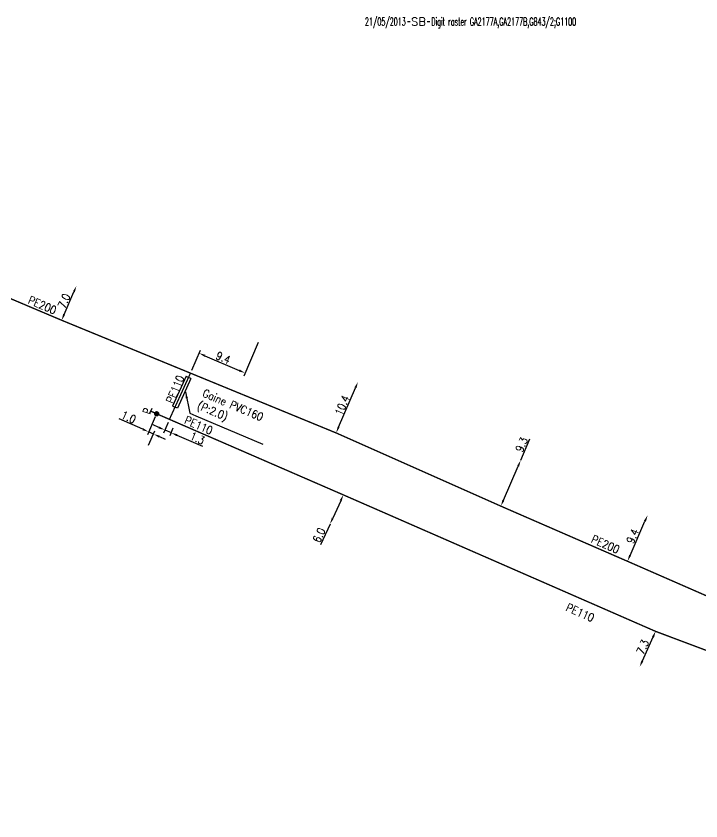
# Model space of a CAD drawing. Header units: millimetres. Extents: x 138998 to 140015, y 127998 to 129006.
# Drawn here: x 139449.7 to 139577.9, y 128614.2 to 128765 of the extents above; entities that cross this region are included whole.
import ezdxf
from ezdxf.enums import TextEntityAlignment as Align

# ---------------------------------------------------------------- set-up
doc = ezdxf.new("R2010")
doc.units = ezdxf.units.MM
doc.header["$PDMODE"] = 34
doc.linetypes.add('L_25_PE', pattern=[2000, 1000, 1000])
doc.layers.get('0').update_dxf_attribs({"linetype": 'CONTINUOUS'})
doc.layers.get('DEFPOINTS').update_dxf_attribs({"linetype": 'CONTINUOUS'})
for name, color, linetype in [('L_150', 1, 'CONTINUOUS'), ('L_300', 7, 'CONTINUOUS'), ('L_340', 7, 'CONTINUOUS'), ('L_400', 7, 'CONTINUOUS'), ('L_910', 7, 'CONTINUOUS')]:
    doc.layers.add(name, color=color, linetype=linetype)
doc.styles.add('G_ROMANS', font='ROMANS.SHX', dxfattribs={"width": 0.75})
doc.styles.get("Standard").update_dxf_attribs({"font": 'romans.shx', "width": 0.85})
doc.dimstyles.get("Standard").update_dxf_attribs({"dimtxt": 1.5, "dimasz": 1.2, "dimexe": 0.625, "dimexo": 0.625, "dimgap": 0.25, "dimtad": 1, "dimdec": 1, "dimzin": 0, "dimdsep": 46, "dimtxsty": 'Standard', "dimcen": -0.5, "dimadec": 0, "dimazin": 0, "dimtfac": 1, "dimtdec": 1, "dimtmove": 0, "dimatfit": 3, "dimfxl": 0, "dimtolj": 1, "dimtzin": 0, "dimarcsym": 0})

# ---------------------------------------------------------------- blocks, each defined once
blk = doc.blocks.new('*D160')
at = {"layer": 'DEFPOINTS', "color": 0, "linetype": 'Continuous', "transparency": 16777216}
for p in [(139460.96, 128714.4), (139460.96, 128714.4), (139458.19, 128707.97)]:
    blk.add_point(p, dxfattribs=at)
at = {"layer": 'L_150', "color": 0, "linetype": 'Continuous', "lineweight": -2, "transparency": 16777216}
blk.add_line((139458.66, 128709.07), (139460.48, 128713.3), dxfattribs=at)
at = {"layer": 'L_150', "color": 0, "linetype": 'Continuous', "transparency": 16777216}
for points in [[(139460.3, 128713.38), (139460.67, 128713.22), (139460.96, 128714.4)], [(139458.48, 128709.15), (139458.85, 128709), (139458.19, 128707.97)]]:
    blk.add_solid(points, dxfattribs=at)
at = {"layer": 'L_150', "color": 0, "linetype": 'Continuous', "transparency": 16777216, "insert": (139458.65, 128711.58), "char_height": 1.5, "attachment_point": 5, "rotation": 66.7289}
blk.add_mtext('\\A1;7.0', dxfattribs=at)
blk = doc.blocks.new('*D161')
at = {"layer": 'DEFPOINTS', "color": 0, "linetype": 'Continuous', "transparency": 16777216}
for p in [(139495.24, 128704.35), (139482.31, 128698.06), (139492.55, 128698.09)]:
    blk.add_point(p, dxfattribs=at)
at = {"layer": 'L_150', "color": 0, "linetype": 'Continuous', "lineweight": -2, "transparency": 16777216}
for p, q in [((139494.99, 128703.78), (139492.3, 128697.52)), ((139482.55, 128698.64), (139484.16, 128702.37)), ((139485.01, 128701.33), (139491.45, 128698.57))]:
    blk.add_line(p, q, dxfattribs=at)
at = {"layer": 'L_150', "color": 0, "linetype": 'Continuous', "transparency": 16777216}
for points in [[(139485.09, 128701.51), (139484.93, 128701.14), (139483.91, 128701.8)], [(139491.52, 128698.75), (139491.37, 128698.38), (139492.55, 128698.09)]]:
    blk.add_solid(points, dxfattribs=at)
at = {"layer": 'L_150', "color": 0, "linetype": 'Continuous', "transparency": 16777216, "insert": (139488.45, 128700.94), "char_height": 1.5, "attachment_point": 5, "rotation": 336.7771}
blk.add_mtext('\\A1;9.4', dxfattribs=at)
blk = doc.blocks.new('*D162')
at = {"layer": 'DEFPOINTS', "color": 0, "linetype": 'Continuous', "transparency": 16777216}
for p in [(139478.37, 128689.4), (139479.26, 128688.29), (139478.67, 128686.91)]:
    blk.add_point(p, dxfattribs=at)
at = {"layer": 'L_150', "color": 0, "linetype": 'Continuous', "lineweight": -2, "transparency": 16777216}
for p, q in [((139476.41, 128687.88), (139475.31, 128688.36)), ((139478.12, 128688.83), (139477.27, 128686.84)), ((139479.01, 128687.72), (139478.42, 128686.34)), ((139477.51, 128687.41), (139478.67, 128686.91)), ((139479.77, 128686.44), (139484.59, 128684.36))]:
    blk.add_line(p, q, dxfattribs=at)
at = {"layer": 'L_150', "color": 0, "linetype": 'Continuous', "transparency": 16777216}
for points in [[(139476.49, 128688.07), (139476.33, 128687.7), (139477.51, 128687.41)], [(139479.85, 128686.62), (139479.69, 128686.25), (139478.67, 128686.91)]]:
    blk.add_solid(points, dxfattribs=at)
at = {"layer": 'L_150', "color": 0, "linetype": 'Continuous', "transparency": 16777216, "insert": (139483.61, 128685.87), "char_height": 1.5, "attachment_point": 5, "rotation": 336.6982}
blk.add_mtext('\\A1;1.3', dxfattribs=at)
blk = doc.blocks.new('*D163')
at = {"layer": 'DEFPOINTS', "color": 0, "linetype": 'Continuous', "transparency": 16777216}
for p in [(139510.94, 128675.25), (139508.45, 128669.79), (139508.45, 128669.79)]:
    blk.add_point(p, dxfattribs=at)
at = {"layer": 'L_150', "color": 0, "linetype": 'Continuous', "lineweight": -2, "transparency": 16777216}
for p, q in [((139510.44, 128674.16), (139508.95, 128670.89)), ((139508.45, 128669.79), (139506.66, 128665.87))]:
    blk.add_line(p, q, dxfattribs=at)
at = {"layer": 'L_150', "color": 0, "linetype": 'Continuous', "transparency": 16777216}
for points in [[(139510.26, 128674.24), (139510.62, 128674.07), (139510.94, 128675.25)], [(139508.76, 128670.97), (139509.13, 128670.8), (139508.45, 128669.79)]]:
    blk.add_solid(points, dxfattribs=at)
at = {"layer": 'L_150', "color": 0, "linetype": 'Continuous', "transparency": 16777216, "insert": (139506.39, 128667.7), "char_height": 1.5, "attachment_point": 5, "rotation": 65.4446}
blk.add_mtext('\\A1;6.0', dxfattribs=at)
blk = doc.blocks.new('*D164')
at = {"layer": 'DEFPOINTS', "color": 0, "linetype": 'Continuous', "transparency": 16777216}
for p in [(139513.67, 128696.41), (139513.67, 128696.41), (139509.58, 128686.86)]:
    blk.add_point(p, dxfattribs=at)
at = {"layer": 'L_150', "color": 0, "linetype": 'Continuous', "lineweight": -2, "transparency": 16777216}
blk.add_line((139510.05, 128687.96), (139513.2, 128695.31), dxfattribs=at)
at = {"layer": 'L_150', "color": 0, "linetype": 'Continuous', "transparency": 16777216}
for points in [[(139513.02, 128695.39), (139513.39, 128695.23), (139513.67, 128696.41)], [(139509.87, 128688.04), (139510.23, 128687.88), (139509.58, 128686.86)]]:
    blk.add_solid(points, dxfattribs=at)
at = {"layer": 'L_150', "color": 0, "linetype": 'Continuous', "transparency": 16777216, "insert": (139510.71, 128692.03), "char_height": 1.5, "attachment_point": 5, "rotation": 66.797}
blk.add_mtext('\\A1;10.4', dxfattribs=at)
blk = doc.blocks.new('*D165')
at = {"layer": 'DEFPOINTS', "color": 0, "linetype": 'Continuous', "transparency": 16777216}
for p in [(139475.99, 128690.44), (139475.4, 128686.65), (139474.22, 128683.99)]:
    blk.add_point(p, dxfattribs=at)
at = {"layer": 'L_300', "color": 0, "linetype": 'Continuous', "lineweight": -2, "transparency": 16777216}
for p, q in [((139473.39, 128687.55), (139468.97, 128689.51)), ((139475.73, 128689.87), (139474.24, 128686.49)), ((139474.47, 128684.56), (139475.66, 128687.23)), ((139475.4, 128686.65), (139474.49, 128687.06)), ((139476.5, 128686.17), (139477.6, 128685.68))]:
    blk.add_line(p, q, dxfattribs=at)
at = {"layer": 'L_300', "color": 0, "linetype": 'Continuous', "transparency": 16777216}
for points in [[(139473.47, 128687.73), (139473.31, 128687.36), (139474.49, 128687.06)], [(139476.58, 128686.35), (139476.42, 128685.98), (139475.4, 128686.65)]]:
    blk.add_solid(points, dxfattribs=at)
at = {"layer": 'L_300', "color": 0, "linetype": 'Continuous', "transparency": 16777216, "insert": (139470.74, 128689.82), "char_height": 1.5, "attachment_point": 5, "rotation": 336.0773}
blk.add_mtext('\\A1;1.0', dxfattribs=at)
blk = doc.blocks.new('L_300_12')
at = {"color": 0, "linetype": 'Continuous', "const_width": 0.497, "flags": 128}
blk.add_lwpolyline([(-0.25, 0, 1), (0.25, 0, 1)], format="xyb", close=True, dxfattribs=at)
at = {"color": 0, "linetype": 'Continuous', "style": 'G_ROMANS', "width": 0.75}
blk.add_text('P', height=1.5, dxfattribs=at).set_placement((0, 1.85), align=Align.MIDDLE)
at = {"color": 0, "linetype": 'Continuous', "width": 0.75, "flags": 3}
for tag, p in [('DEF_LEG', (0, -5)), ('DEF_COUP', (0, -7.5)), ('DEF_TYPE', (0, -10))]:
    blk.add_attdef(tag, text='', height=1.2, dxfattribs=at).set_placement(p, align=Align.MIDDLE)
blk = doc.blocks.new('L_340_07')
at = {"color": 0, "linetype": 'Continuous', "const_width": 0.25, "flags": 128}
blk.add_lwpolyline([(0, 0), (1.25, 0)], dxfattribs=at)
at = {"color": 0, "linetype": 'Continuous', "flags": 128}
blk.add_lwpolyline([(1.25, -0.5), (1.25, 0.5)], dxfattribs=at)
at = {"color": 0, "linetype": 'Continuous', "style": 'G_ROMANS', "width": 0.75, "flags": 3}
for tag, p in [('DEF_LEG', (0.72, -3.47)), ('DEF_COUP', (0.72, -5.97)), ('DEF_TYPE', (0.72, -8.47))]:
    blk.add_attdef(tag, text='', height=1.2, dxfattribs=at).set_placement(p, align=Align.MIDDLE)
blk = doc.blocks.new('*D166')
at = {"layer": 'DEFPOINTS', "color": 0, "linetype": 'Continuous', "transparency": 16777216}
for p in [(139569.4, 128649.68), (139566.42, 128643.02), (139566.42, 128643.02)]:
    blk.add_point(p, dxfattribs=at)
at = {"layer": 'L_150', "color": 0, "linetype": 'Continuous', "lineweight": -2, "transparency": 16777216}
blk.add_line((139568.91, 128648.59), (139566.91, 128644.11), dxfattribs=at)
at = {"layer": 'L_150', "color": 0, "linetype": 'Continuous', "transparency": 16777216}
for points in [[(139568.73, 128648.67), (139569.1, 128648.51), (139569.4, 128649.68)], [(139566.73, 128644.2), (139567.1, 128644.03), (139566.42, 128643.02)]]:
    blk.add_solid(points, dxfattribs=at)
at = {"layer": 'L_150', "color": 0, "linetype": 'Continuous', "transparency": 16777216, "insert": (139567, 128646.76), "char_height": 1.5, "attachment_point": 5, "rotation": 65.9065}
blk.add_mtext('\\A1;7.3', dxfattribs=at)
blk = doc.blocks.new('*D193')
at = {"layer": 'DEFPOINTS', "color": 0, "linetype": 'Continuous', "transparency": 16777216}
for p in [(139544.14, 128681.73), (139544.14, 128681.73), (139540.43, 128673.14)]:
    blk.add_point(p, dxfattribs=at)
at = {"layer": 'L_150', "color": 0, "linetype": 'Continuous', "lineweight": -2, "transparency": 16777216}
for p, q in [((139544.14, 128681.73), (139545.87, 128685.74)), ((139540.91, 128674.25), (139543.66, 128680.63))]:
    blk.add_line(p, q, dxfattribs=at)
at = {"layer": 'L_150', "color": 0, "linetype": 'Continuous', "transparency": 16777216}
for points in [[(139543.48, 128680.71), (139543.84, 128680.55), (139544.14, 128681.73)], [(139540.72, 128674.32), (139541.09, 128674.17), (139540.43, 128673.14)]]:
    blk.add_solid(points, dxfattribs=at)
at = {"layer": 'L_150', "color": 0, "linetype": 'Continuous', "transparency": 16777216, "insert": (139544.32, 128684.68), "char_height": 1.5, "attachment_point": 5, "rotation": 66.6541}
blk.add_mtext('\\A1;9.3', dxfattribs=at)
blk = doc.blocks.new('*D194')
at = {"layer": 'DEFPOINTS', "color": 0, "linetype": 'Continuous', "transparency": 16777216}
for p in [(139567.9, 128671.42), (139567.9, 128671.42), (139564.14, 128662.81)]:
    blk.add_point(p, dxfattribs=at)
at = {"layer": 'L_150', "color": 0, "linetype": 'Continuous', "lineweight": -2, "transparency": 16777216}
blk.add_line((139564.62, 128663.91), (139567.42, 128670.32), dxfattribs=at)
at = {"layer": 'L_150', "color": 0, "linetype": 'Continuous', "transparency": 16777216}
for points in [[(139567.23, 128670.4), (139567.6, 128670.24), (139567.9, 128671.42)], [(139564.44, 128663.99), (139564.8, 128663.83), (139564.14, 128662.81)]]:
    blk.add_solid(points, dxfattribs=at)
at = {"layer": 'L_150', "color": 0, "linetype": 'Continuous', "transparency": 16777216, "insert": (139565.1, 128667.51), "char_height": 1.5, "attachment_point": 5, "rotation": 66.4374}
blk.add_mtext('\\A1;9.4', dxfattribs=at)
blk = doc.blocks.new('GIS_MODF')
at = {"color": 0, "linetype": 'Continuous', "flags": 128}
for points in [[(-2.18, -0.01), (-1.68, -0.01)], [(1.52, -0.01), (2.02, -0.01)]]:
    blk.add_lwpolyline(points, dxfattribs=at)
at = {"color": 0, "linetype": 'Continuous', "width": 0.5}
blk.add_attdef('DATE', text='', height=1.5, dxfattribs=at).set_placement((-2.5, -0.8), align=Align.RIGHT)
at = {"color": 0, "linetype": 'Continuous', "width": 1.771291}
blk.add_attdef('USER', text='', height=1.5, dxfattribs=at).set_placement((-1.51, -0.8), (1.28, -0.8), align=Align.FIT)
at = {"color": 0, "linetype": 'Continuous', "width": 0.5}
blk.add_attdef('DESC', (2.29, -0.8), '', height=1.5, dxfattribs=at)

msp = doc.modelspace()

# ---------------------------------------------------------------- linework, layer by layer
at = {"layer": 'L_150', "linetype": 'L_25_PE', "flags": 128}
msp.add_lwpolyline([(139647.01, 128633.74, 0.25, 0.25, 0), (139642.99, 128633.65, 0.25, 0.25, 0), (139636.01, 128633.5, 0.25, 0.25, 0), (139630.11, 128634.55, 0.25, 0.25, 0), (139625.22, 128636.23, 0.25, 0.25, 0), (139586.37, 128653.08, 0.25, 0.25, 0), (139564.14, 128662.81, 0.25, 0.25, 0), (139540.43, 128673.14, 0.25, 0.25, 0), (139509.58, 128686.86, 0.25, 0.25, 0), (139458.19, 128707.97, 0.25, 0.25, 0), (139440.2, 128715.59, 0.25, 0.25, 0), (139434.11, 128717.97, 0.25, 0.25, 0), (139429.25, 128719.54, 0.25, 0.25, 0), (139425.14, 128720.65, 0.25, 0.25, 0), (139416.4, 128722.55, 0.25, 0.25, 0), (139411.08, 128723.4, 0.25, 0.25, 0), (139405.58, 128724.09, 0.25, 0.25, 0), (139400.5, 128724.51, 0.25, 0.25, 0), (139391.69, 128724.73, 0.25, 0.25, 0), (139383.91, 128724.32, 0.25, 0.25, 0), (139375.91, 128723.35, 0.25, 0.25, 0), (139373.63, 128722.97, 0.25, 0.25, 0), (139367.29, 128721.54, 0.25, 0.25, 0), (139361.22, 128719.92, 0.25, 0.25, 0), (139348.26, 128715.99, 0.25, 0.25, 0), (139331.03, 128711.17, 0.25, 0.25, 0), (139269.3, 128693.08, 0.25, 0.25, 0), (139260.58, 128690.52, 0.25, 0.25, 0), (139253.94, 128695.32, 0.25, 0.25, 0), (139244.16, 128702.34, 0.25, 0.25, 0), (139240.25, 128706.81, 0.25, 0.25, 0), (139233.73, 128704.92, 0, 0, 0)], format="xyseb", dxfattribs=at)
at = {"layer": 'L_150', "linetype": 'L_25_PE', "const_width": 0.25, "flags": 128}
for points in [[(139478.37, 128689.4), (139482.31, 128698.06)], [(139475.99, 128690.44), (139510.94, 128675.25), (139569.4, 128649.68), (139601.59, 128637.59), (139636.56, 128621.44), (139642.21, 128618.58), (139652.45, 128612.46), (139655.58, 128609.51), (139656.91, 128607.77), (139680.67, 128577.88), (139688.27, 128567.29), (139693.79, 128560.58), (139697.65, 128556.58), (139703.18, 128562.35)]]:
    msp.add_lwpolyline(points, dxfattribs=at)
at = {"layer": 'L_400', "color": 7, "linetype": 'CONTINUOUS'}
for p, q in [((139481.49, 128697.48), (139478.96, 128691.9)), ((139482.41, 128697.07), (139479.88, 128691.49)), ((139481.49, 128697.48), (139481.95, 128697.27)), ((139482.41, 128697.07), (139481.95, 128697.27)), ((139478.96, 128691.9), (139479.42, 128691.7)), ((139479.88, 128691.49), (139479.42, 128691.7))]:
    msp.add_line(p, q, dxfattribs=at)

# ---------------------------------------------------------------- block references
at = {"layer": 'L_300', "rotation": 74.09327652542513}
msp.add_blockref('L_300_12', (139475.99, 128690.44), dxfattribs=at)
at = {"layer": 'L_340', "rotation": 155.8508078656193}
msp.add_blockref('L_340_07', (139475.99, 128690.44), dxfattribs=at)
at = {"layer": 'L_910', "ltscale": 0.1}
ref = msp.add_blockref('GIS_MODF', (139525.13, 128763.97), dxfattribs=at)
ref.add_attrib('DATE', '21/05/2013', dxfattribs={"layer": '0', "color": 0, "linetype": 'Continuous', "height": 1.5, "width": 0.5}).set_placement((139522.63, 128763.17), align=Align.RIGHT)
ref.add_attrib('USER', 'SB', dxfattribs={"layer": '0', "color": 0, "linetype": 'Continuous', "height": 1.5, "width": 1.025485}).set_placement((139523.62, 128763.17), (139526.4, 128763.17), align=Align.FIT)
ref.add_attrib('DESC', 'Digit raster GA2177A,GA2177B,G843/2;G1100', (139527.42, 128763.17), dxfattribs={"layer": '0', "color": 0, "linetype": 'Continuous', "height": 1.5, "width": 0.5})

# ---------------------------------------------------------------- texts
at = {"layer": 'L_150', "linetype": 'Continuous', "width": 0.85}
msp.add_text('PE200', height=1.5, rotation=336.8005, dxfattribs=at).set_placement((139451.77, 128711.19))
for s, rotation, p in [('PE110', 66.9269, (139479.43, 128695.03)), ('PE110', 336.537, (139483.85, 128688.29)), ('PE200', 336.4469, (139560.02, 128665.99)), ('PE110', 336.3808, (139555.29, 128653.2))]:
    msp.add_text(s, height=1.5, rotation=rotation, dxfattribs=at).set_placement(p, align=Align.MIDDLE)
at = {"layer": 'L_400', "linetype": 'Continuous', "insert": (139485, 128695.13), "char_height": 1.5, "attachment_point": 1, "rotation": 337}
msp.add_mtext('Gaine PVC160\\P(P:2.0)', dxfattribs=at)

# ---------------------------------------------------------------- dimensions: what is measured, and where the dimension line sits
at = {"layer": 'L_150', "linetype": 'Continuous'}
for base, p1, p2, angle, picture, middle in [((139460.96, 128714.4), (139458.19, 128707.97), (139460.96, 128714.4), 246.7289, '*D160', (139459.57, 128711.19)), ((139492.55, 128698.09), (139482.31, 128698.06), (139495.24, 128704.35), 156.7771, '*D161', (139488.06, 128700.02)), ((139513.67, 128696.41), (139509.58, 128686.86), (139513.67, 128696.41), 246.797, '*D164', (139511.63, 128691.64)), ((139478.67, 128686.91), (139478.37, 128689.4), (139479.26, 128688.29), 156.6982, '*D162', (139483.21, 128684.95)), ((139544.1363, 128681.7276), (139540.4315, 128673.1439), (139544.1363, 128681.7276), 246.6541, '*D193', (139545.2403, 128684.2852)), ((139508.45, 128669.79), (139510.94, 128675.25), (139508.45, 128669.79), 65.4446, '*D163', (139507.3, 128667.29)), ((139567.9, 128671.42), (139564.14, 128662.81), (139567.9, 128671.42), 246.4374, '*D194', (139566.02, 128667.11)), ((139566.42, 128643.02), (139569.4, 128649.68), (139566.42, 128643.02), 65.9065, '*D166', (139567.91, 128646.35))]:
    dim = msp.add_linear_dim(base=base, p1=p1, p2=p2, angle=angle, dimstyle='Standard', dxfattribs=at)
    dim.commit()
    dim.dimension.update_dxf_attribs({"geometry": picture, "text_midpoint": middle, "dimtype": 160})
at = {"layer": 'L_300', "linetype": 'Continuous'}
dim = msp.add_linear_dim(base=(139475.4, 128686.65), p1=(139475.99, 128690.44), p2=(139474.22, 128683.99), angle=156.0773, dimstyle='Standard', dxfattribs=at)
dim.commit()
dim.dimension.update_dxf_attribs({"geometry": '*D165', "text_midpoint": (139470.33, 128688.9), "dimtype": 160})

# ---------------------------------------------------------------- leaders
at = {"layer": 'L_400', "linetype": 'Continuous', "annotation_type": 0, "has_hookline": 1, "hookline_direction": 0, "text_width": 13.36, "horizontal_direction": (0.920505, -0.390731, 0)}
msp.add_leader([(139481.4, 128694.56), (139482.21, 128690.55), (139483.32, 128690.08)], dimstyle='Standard', override={"dimgap": 0.25, "dimtad": 1}, dxfattribs=at)

doc.saveas('drawing.dxf')
